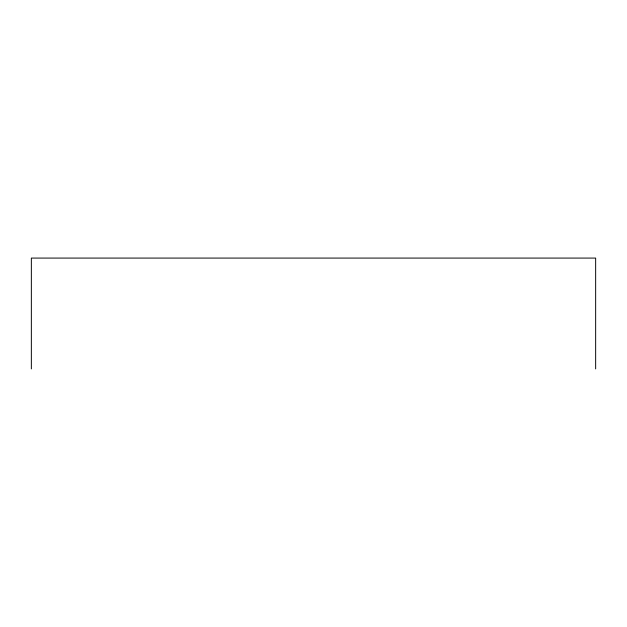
<?xml version="1.0" encoding="UTF-8"?>
<svg xmlns="http://www.w3.org/2000/svg" width="627" height="627" viewBox="0 0 627 627"><rect width="100%" height="100%" fill="white"/><g stroke="black" fill="none" stroke-linecap="round" stroke-linejoin="round"><path stroke-width="0.94" d="M595.65 368.919L595.65 258.081L31.35 258.081L31.35 368.919"/></g></svg>
